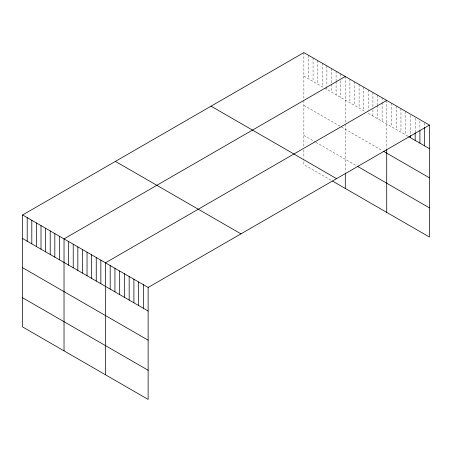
<?xml version="1.0" encoding="UTF-8"?>
<svg xmlns="http://www.w3.org/2000/svg" width="452" height="452" viewBox="0 0 452 452"><rect width="100%" height="100%" fill="white"/><g stroke="black" fill="none" stroke-linecap="round" stroke-linejoin="round"><path stroke-width="0.34" stroke-dasharray="2.26 1.69" d="M303.868 52.59L303.868 99.768M303.868 76.156L324.005 87.778M324.581 88.112L365.431 111.695M368.307 113.356L408.06 136.306M303.868 105.322L382.115 150.499M303.868 135.38L315.377 142.018M315.948 142.352L356.803 165.935M330.909 180.162L303.868 164.545L303.868 159.686M424.66 123.017L424.66 126.487M419.914 120.972L419.914 129.289M415.173 118.238L415.173 132.097M410.433 115.497L410.433 134.905M405.687 111.373L405.687 134.939M400.947 108.638L400.947 132.199M396.206 105.898L396.206 129.464M391.46 103.163L391.46 126.724M386.72 100.423L386.72 148.296M382.115 97.768L382.115 101.926M382.115 102.615L382.115 121.328M377.516 95.106L377.516 104.813M377.516 105.502L377.516 118.673M372.911 92.451L372.911 107.005M372.911 109.779L372.911 116.017M368.307 89.795L368.307 109.892M363.707 87.134L363.707 110.7M359.103 84.479L359.103 108.045M354.498 81.823L354.498 105.384M349.899 79.162L349.899 102.728M345.294 76.507L345.294 122.989M345.294 124.379L345.294 172.489M340.689 73.851L340.689 78.01M340.689 80.778L340.689 97.412M336.09 71.19L336.09 80.897M336.09 81.586L336.09 94.756M331.486 68.534L331.486 92.101M326.881 65.879L326.881 85.976M326.881 86.671L326.881 89.439M322.282 63.218L322.282 86.784M317.677 60.562L317.677 84.128M313.072 57.901L313.072 81.467M308.473 55.246L308.473 78.812M303.868 100.463L303.868 147.182M303.868 149.962L303.868 158.296"/><path stroke-width="0.68" d="M22.6 214.977L148.132 287.455L148.132 399.41L22.6 326.937L22.6 214.977L303.868 52.59L429.4 125.063L429.4 237.023L332.638 181.156M345.294 76.507L64.026 238.893L64.026 350.854M386.72 100.423L105.452 262.81L105.452 374.77M148.132 287.455L429.4 125.063M408.653 136.651L429.4 148.629M383.268 151.166L429.4 177.8M357.374 166.268L429.4 207.852M211.05 106.175L336.582 178.653M115.418 161.392L240.95 233.865M22.6 238.543L148.132 311.016M22.6 267.714L148.132 340.186M22.6 297.766L148.132 370.239M424.66 127.176L424.66 145.889M419.914 130.679L419.914 143.154M415.173 132.792L415.173 140.414M410.433 135.6L410.433 137.679M386.72 149.685L386.72 212.378M345.294 173.879L345.294 188.461M143.391 284.715L143.391 308.281M138.645 281.975L138.645 305.541M133.905 279.24L133.905 302.806M129.165 276.5L129.165 300.066M124.419 273.765L124.419 297.326M119.678 271.025L119.678 294.591M114.938 268.285L114.938 291.851M110.192 265.55L110.192 289.116M100.847 260.154L100.847 283.72M96.248 257.499L96.248 281.059M91.643 254.838L91.643 278.404M87.038 252.182L87.038 275.748M82.439 249.527L82.439 273.087M77.834 246.865L77.834 270.432M73.23 244.21L73.23 267.776M68.631 241.554L68.631 265.115M59.421 236.238L59.421 259.804M54.822 233.582L54.822 257.143M50.217 230.921L50.217 254.487M45.612 228.266L45.612 251.832M41.013 225.61L41.013 249.171M36.409 222.949L36.409 246.515M31.804 220.293L31.804 243.86M27.205 217.638L27.205 241.198"/></g></svg>
